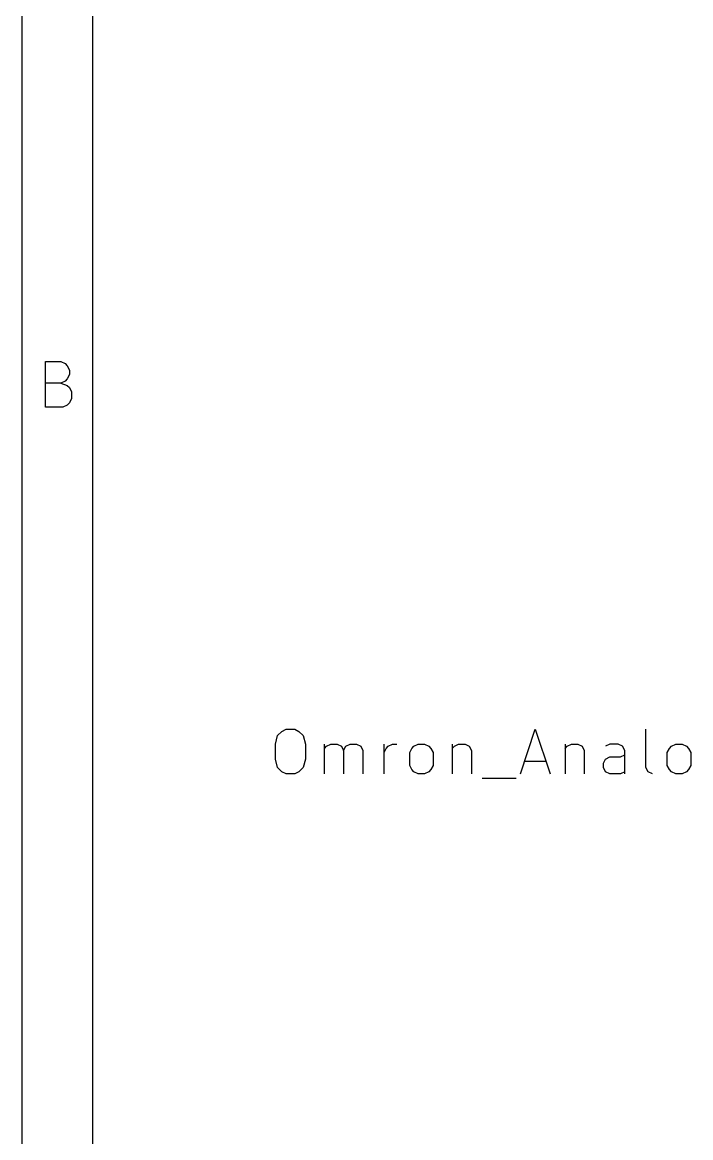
# Model space of a CAD drawing. Header units: inches. Extents: x 0.39 to 7.87, y -5.43 to -0.39.
# Drawn here: x 0.394 to 1.141, y -4.186 to -2.94 of the extents above; entities that cross this region are included whole.
import ezdxf

# ---------------------------------------------------------------- set-up
doc = ezdxf.new("R2010")
doc.units = ezdxf.units.IN
doc.header["$MEASUREMENT"] = 0
doc.layers.add('RED', color=14, linetype='CONTINUOUS')
doc.layers.add('REDSIX', color=19, linetype='CONTINUOUS')

msp = doc.modelspace()

# ---------------------------------------------------------------- linework, layer by layer
at = {"layer": 'RED', "linetype": 'CONTINUOUS'}
for p, q in [((0.3937, -5.4333), (0.3937, -0.3937)), ((0.4724, -5.3546), (0.4724, -0.4724)), ((0.4197, -3.3698), (0.4197, -3.3186)), ((0.4197, -3.3186), (0.4367, -3.3186)), ((0.4367, -3.3186), (0.4416, -3.3211)), ((0.4416, -3.3211), (0.444, -3.3235)), ((0.444, -3.3235), (0.4465, -3.3284)), ((0.4465, -3.3284), (0.4465, -3.3333)), ((0.4416, -3.3406), (0.4367, -3.343)), ((0.444, -3.3381), (0.4416, -3.3406)), ((0.4465, -3.3333), (0.444, -3.3381)), ((0.4367, -3.343), (0.4197, -3.343)), ((0.4367, -3.343), (0.444, -3.3455)), ((0.444, -3.3455), (0.4465, -3.3479)), ((0.4465, -3.3479), (0.4489, -3.3528)), ((0.4489, -3.3528), (0.4489, -3.3601)), ((0.4465, -3.365), (0.444, -3.3674)), ((0.4489, -3.3601), (0.4465, -3.365)), ((0.4392, -3.3698), (0.4197, -3.3698)), ((0.444, -3.3674), (0.4392, -3.3698))]:
    msp.add_line(p, q, dxfattribs=at)
at = {"layer": 'REDSIX', "linetype": 'CONTINUOUS'}
for p, q in [((0.6769, -3.7465), (0.6792, -3.7369)), ((0.6792, -3.7369), (0.684, -3.7322)), ((0.684, -3.7322), (0.6888, -3.7298)), ((0.6888, -3.7298), (0.6983, -3.7298)), ((0.6983, -3.7298), (0.703, -3.7322)), ((0.703, -3.7322), (0.7078, -3.7369)), ((0.7078, -3.7369), (0.7102, -3.7465)), ((0.9507, -3.7798), (0.9673, -3.7298)), ((0.9673, -3.7298), (0.984, -3.7798)), ((1.0911, -3.7727), (1.0911, -3.7298)), ((0.6769, -3.7631), (0.6769, -3.7465)), ((0.7102, -3.7465), (0.7102, -3.7631)), ((0.7316, -3.7798), (0.7316, -3.7465)), ((0.7316, -3.7512), (0.734, -3.7488)), ((0.734, -3.7488), (0.7388, -3.7465)), ((0.7388, -3.7465), (0.7459, -3.7465)), ((0.7459, -3.7465), (0.7507, -3.7488)), ((0.7507, -3.7488), (0.753, -3.7536)), ((0.753, -3.7536), (0.7554, -3.7488)), ((0.7554, -3.7488), (0.7602, -3.7465)), ((0.7602, -3.7465), (0.7673, -3.7465)), ((0.7673, -3.7465), (0.7721, -3.7488)), ((0.7721, -3.7488), (0.7745, -3.7536)), ((0.7983, -3.7798), (0.7983, -3.7465)), ((0.7983, -3.756), (0.8007, -3.7512)), ((0.8007, -3.7512), (0.803, -3.7488)), ((0.803, -3.7488), (0.8078, -3.7465)), ((0.8078, -3.7465), (0.8126, -3.7465)), ((0.8269, -3.756), (0.8292, -3.7512)), ((0.8292, -3.7512), (0.8316, -3.7488)), ((0.8316, -3.7488), (0.8364, -3.7465)), ((0.8364, -3.7465), (0.8435, -3.7465)), ((0.8435, -3.7465), (0.8483, -3.7488)), ((0.8483, -3.7488), (0.8507, -3.7512)), ((0.8507, -3.7512), (0.853, -3.756)), ((0.8745, -3.7465), (0.8745, -3.7798)), ((0.8745, -3.7512), (0.8769, -3.7488)), ((0.8769, -3.7488), (0.8816, -3.7465)), ((0.8816, -3.7465), (0.8888, -3.7465)), ((0.8888, -3.7465), (0.8935, -3.7488)), ((0.8935, -3.7488), (0.8959, -3.7536)), ((1.0007, -3.7465), (1.0007, -3.7798)), ((1.0007, -3.7512), (1.003, -3.7488)), ((1.003, -3.7488), (1.0078, -3.7465)), ((1.0078, -3.7465), (1.0149, -3.7465)), ((1.0149, -3.7465), (1.0197, -3.7488)), ((1.0197, -3.7488), (1.0221, -3.7536)), ((1.0507, -3.7465), (1.0459, -3.7488)), ((1.0602, -3.7465), (1.0507, -3.7465)), ((1.0649, -3.7488), (1.0602, -3.7465)), ((1.0673, -3.7536), (1.0649, -3.7488)), ((1.1149, -3.756), (1.1173, -3.7512)), ((1.1173, -3.7512), (1.1197, -3.7488)), ((1.1197, -3.7488), (1.1245, -3.7465)), ((1.1245, -3.7465), (1.1316, -3.7465)), ((1.1316, -3.7465), (1.1364, -3.7488)), ((1.1364, -3.7488), (1.1387, -3.7512)), ((1.1387, -3.7512), (1.1411, -3.756)), ((0.6792, -3.7727), (0.6769, -3.7631)), ((0.7102, -3.7631), (0.7078, -3.7727)), ((0.753, -3.7536), (0.753, -3.7798)), ((0.7745, -3.7536), (0.7745, -3.7798)), ((0.8269, -3.7703), (0.8269, -3.756)), ((0.853, -3.756), (0.853, -3.7703)), ((0.8959, -3.7536), (0.8959, -3.7798)), ((0.9554, -3.7655), (0.9792, -3.7655)), ((1.0221, -3.7536), (1.0221, -3.7798)), ((1.0435, -3.7679), (1.0459, -3.7631)), ((1.0459, -3.7631), (1.0507, -3.7608)), ((1.0507, -3.7608), (1.0626, -3.7608)), ((1.0626, -3.7608), (1.0673, -3.7584)), ((1.0673, -3.7798), (1.0673, -3.7536)), ((1.1149, -3.7703), (1.1149, -3.756)), ((1.1411, -3.756), (1.1411, -3.7703)), ((0.684, -3.7774), (0.6792, -3.7727)), ((0.6888, -3.7798), (0.684, -3.7774)), ((0.703, -3.7774), (0.6983, -3.7798)), ((0.7078, -3.7727), (0.703, -3.7774)), ((0.8292, -3.775), (0.8269, -3.7703)), ((0.8316, -3.7774), (0.8292, -3.775)), ((0.8364, -3.7798), (0.8316, -3.7774)), ((0.8483, -3.7774), (0.8435, -3.7798)), ((0.8507, -3.775), (0.8483, -3.7774)), ((0.853, -3.7703), (0.8507, -3.775)), ((1.0435, -3.7727), (1.0435, -3.7679)), ((1.0459, -3.7774), (1.0435, -3.7727)), ((1.0507, -3.7798), (1.0459, -3.7774)), ((1.0673, -3.7774), (1.0626, -3.7798)), ((1.0935, -3.7774), (1.0911, -3.7727)), ((1.0983, -3.7798), (1.0935, -3.7774)), ((1.1173, -3.775), (1.1149, -3.7703)), ((1.1197, -3.7774), (1.1173, -3.775)), ((1.1245, -3.7798), (1.1197, -3.7774)), ((1.1364, -3.7774), (1.1316, -3.7798)), ((1.1387, -3.775), (1.1364, -3.7774)), ((1.1411, -3.7703), (1.1387, -3.775)), ((0.6983, -3.7798), (0.6888, -3.7798)), ((0.8435, -3.7798), (0.8364, -3.7798)), ((0.9078, -3.7846), (0.9459, -3.7846)), ((1.0626, -3.7798), (1.0507, -3.7798)), ((1.1316, -3.7798), (1.1245, -3.7798))]:
    msp.add_line(p, q, dxfattribs=at)

doc.saveas('drawing.dxf')
